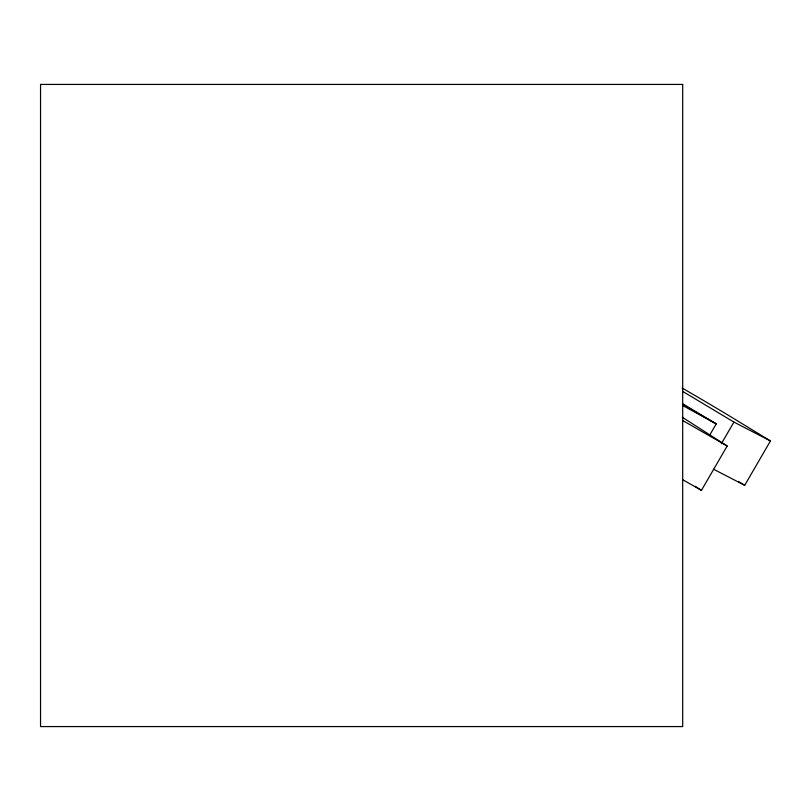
<?xml version="1.0" encoding="UTF-8"?>
<svg xmlns="http://www.w3.org/2000/svg" width="811" height="811" viewBox="0 0 811 811"><rect width="100%" height="100%" fill="white"/><g stroke="black" fill="none" stroke-linecap="round" stroke-linejoin="round"><path stroke-width="1.22" d="M709.939 434.716L716.214 423.9L682.73 403.807M721.364 443.729L733.935 422.085L770.45 440.941L744.701 485.313L713.71 469.316M682.649 479.666L701.424 490.381L727.183 446.009L682.386 417.31M682.781 405.541L716.214 423.9L682.386 404.263M727.183 446.009L682.649 420.493M682.152 388.023L694.48 395.2A177.508 9.043 30.1 0 1 714.886 407.223L719.104 409.737A218.149 11.111 30.1 0 1 727.649 414.847L770.45 440.941M733.935 422.085L688.944 395.129A120.393 6.133 30.1 0 0 682.69 391.46M738.446 481.47L744.701 485.313M695.189 486.286L701.424 490.381M682.69 84.425L40.55 84.425L40.55 726.575L682.69 726.575L682.69 84.425"/></g></svg>
